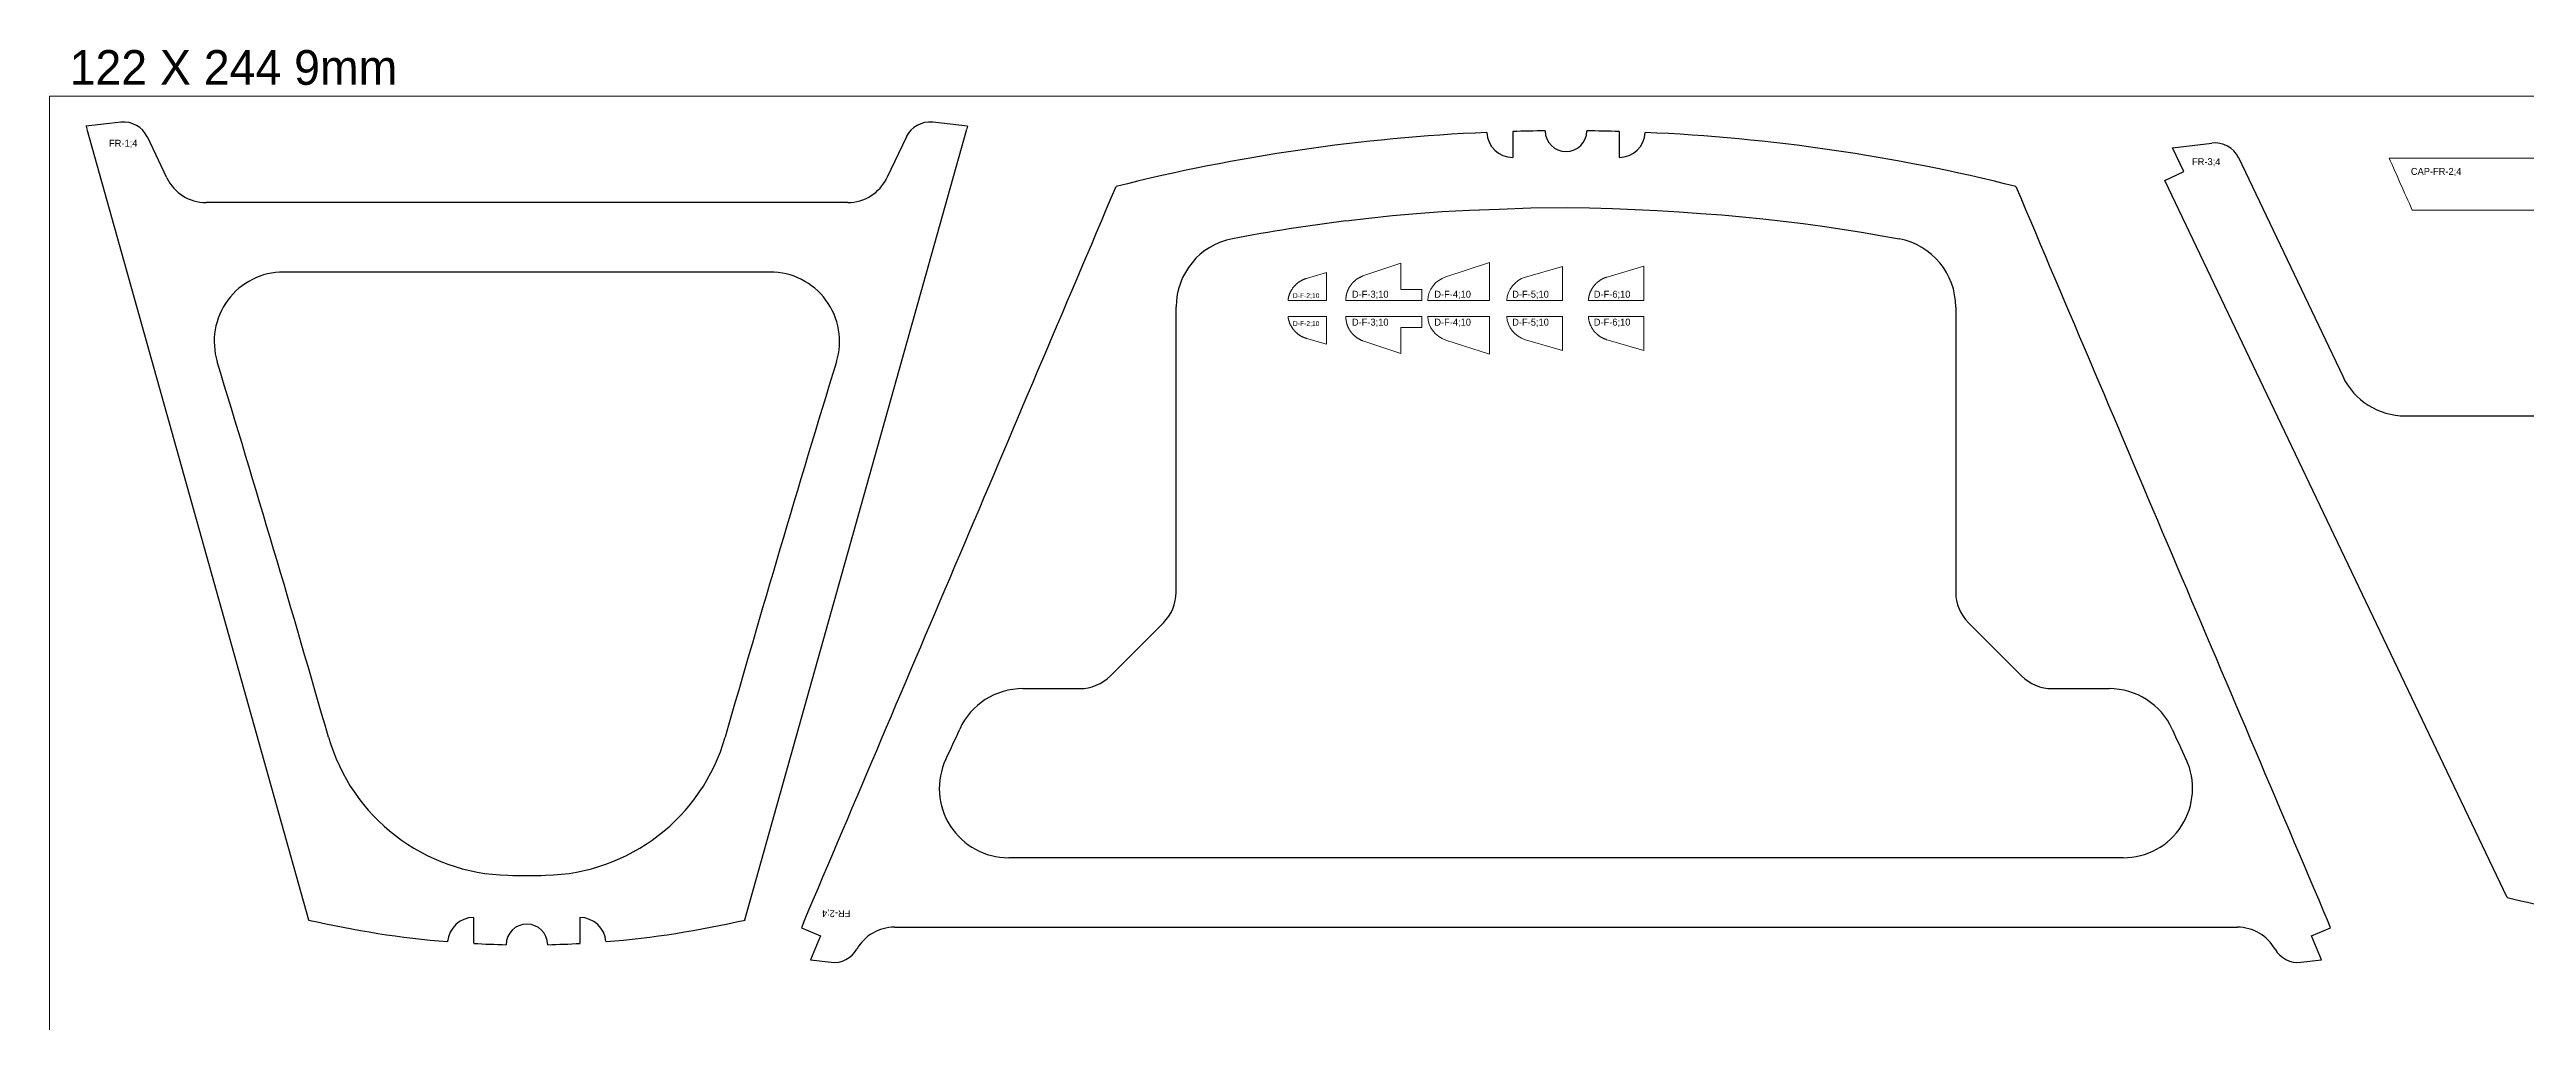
# Model space of a CAD drawing. Header units: millimetres. Extents: x 0 to 7720, y 0 to 5733.
# Drawn here: x 5280 to 6708, y 5172 to 5733 of the extents above; entities that cross this region are included whole.
import ezdxf

# ---------------------------------------------------------------- set-up
doc = ezdxf.new("R2010")
doc.units = ezdxf.units.MM
doc.layers.add('CORTE_9MM', color=4, linetype='Continuous')
doc.layers.add('plate', color=3, linetype='Continuous')

msp = doc.modelspace()

# ---------------------------------------------------------------- linework, layer by layer
at = {"layer": 'CORTE_9MM'}
for p, q in [((5321.2, 5690.9), (5301, 5688.7, 0)), ((5347.6, 5658.9), (5336.4, 5682.5)), ((5773.8, 5682.5), (5762.5, 5658.9)), ((5809.1, 5688.7, 0), (5789, 5690.9)), ((6123.3, 5685.6), (6123.3, 5670.6)), ((6184.6, 5685.6), (6184.6, 5670.6)), ((6503.6, 5676.1, 0), (6526.1, 5678.9, 0)), ((6510, 5662.6, 0), (6503.6, 5676.1, 0)), ((6541.5, 5670.5, 0), (6601.6, 5544.5, 0)), ((6499.2, 5657.4, 0), (6510, 5662.6, 0)), ((6696.4, 5244.1, 0), (6499.2, 5657.4, 0)), ((5740, 5644.6), (5370.2, 5644.6)), ((5695.3, 5604.6), (5414.9, 5604.6)), ((5929.3, 5420.1), (5929.3, 5584.5)), ((6378.6, 5584.4), (6378.6, 5420.1)), ((6637.7, 5521.7, 0), (6743.6, 5521.7, 0)), ((5891.4, 5371.8), (5922, 5402.4)), ((6385.9, 5402.4), (6416.5, 5371.8)), ((5840.9, 5364.5), (5873.7, 5364.5)), ((6434.2, 5364.5), (6467, 5364.5)), ((6475.1, 5267), (5832.8, 5267)), ((5524.4, 5232.6), (5524.4, 5217.7, 0)), ((5585.7, 5232.6), (5585.7, 5217.7, 0)), ((5714.5, 5229.5, 0), (5713.3, 5226.7, 0)), ((5713.3, 5226.7, 0), (5724.3, 5222, 0)), ((5767, 5227), (6540.9, 5227)), ((6583.6, 5222, 0), (6594.6, 5226.7, 0)), ((6594.6, 5226.7, 0), (6593.4, 5229.5, 0)), ((5724.3, 5222, 0), (5718.5, 5208.2, 0)), ((6589.4, 5208.2, 0), (6583.6, 5222, 0)), ((5718.5, 5208.2, 0), (5730.4, 5206.8)), ((6577.5, 5206.8), (6589.4, 5208.2, 0))]:
    msp.add_line(p, q, dxfattribs=at)
at = {"layer": 'CORTE_9MM', "extrusion": (-0.000124169, -3.42711e-05, -1)}
msp.add_lwpolyline([(-5301.5, 5687), (-5429.3, 5231.2)], dxfattribs=at)
at = {"layer": 'CORTE_9MM', "extrusion": (0.00012417, -3.42716e-05, -1)}
msp.add_lwpolyline([(-5680.8, 5231.2), (-5808.6, 5687)], dxfattribs=at)
at = {"layer": 'CORTE_9MM', "lineweight": 0}
for points in [[(6641.7, 5640.3), (7465.2, 5640.3, 0.002152), (7478.5, 5670.3), (6628.4, 5670.3, 0.002152), (6641.7, 5640.3)], [(6074.3, 5588.2, -0.313822), (6084.7, 5601.8), (6109.9, 5610), (6109.9, 5588.2), (6074.3, 5588.2)], [(6119.8, 5588.2, -0.316347), (6130.6, 5601.6), (6152, 5607.8), (6152, 5588.2), (6119.8, 5588.2)], [(6074.3, 5579, 0.313822), (6084.7, 5565.4), (6109.9, 5557.2), (6109.9, 5579), (6074.3, 5579)], [(6119.8, 5579, 0.316347), (6130.6, 5565.6), (6152, 5559.4), (6152, 5579), (6119.8, 5579)]]:
    msp.add_lwpolyline(points, format="xyb", close=True, dxfattribs=at)
at = {"layer": 'CORTE_9MM'}
for points in [[(6027.1, 5634.1), (6040.4, 5635.7), (6053.9, 5637.1), (6060.9, 5637.7), (6067.9, 5638.3), (6075.2, 5638.9), (6082.7, 5639.4), (6098.4, 5640.2), (6115.4, 5640.9), (6133.8, 5641.5), (6154, 5641.8)], [(6154, 5641.8), (6167.5, 5641.5), (6180.8, 5641.2), (6193.8, 5640.7), (6206.6, 5640), (6219.2, 5639.3), (6231.6, 5638.4), (6243.8, 5637.5), (6255.7, 5636.4), (6267.5, 5635.2), (6279.1, 5633.9), (6290.6, 5632.5), (6301.9, 5631), (6313.1, 5629.3), (6324.2, 5627.6), (6335.1, 5625.7), (6346, 5623.7)]]:
    msp.add_lwpolyline(points, dxfattribs=at)
at = {"layer": 'CORTE_9MM', "lineweight": 0}
for points in [[(5993.8, 5588.2), (5993.8, 5588.4), (5993.8, 5588.6), (5993.9, 5588.8), (5993.9, 5589.1), (5993.9, 5589.3), (5994, 5589.5), (5994, 5589.7), (5994.1, 5589.9), (5994.1, 5590.2), (5994.2, 5590.4), (5994.2, 5590.6), (5994.3, 5590.8), (5994.4, 5591), (5994.4, 5591.2), (5994.5, 5591.4), (5994.6, 5591.6), (5994.6, 5591.8), (5994.7, 5592), (5994.8, 5592.2), (5994.9, 5592.4), (5995, 5592.6), (5995.1, 5592.8), (5995.1, 5593), (5995.2, 5593.2), (5995.3, 5593.4), (5995.4, 5593.6), (5995.5, 5593.7), (5995.6, 5593.9), (5995.7, 5594.1), (5995.8, 5594.3), (5996, 5594.5), (5996.1, 5594.6), (5996.2, 5594.8), (5996.3, 5595), (5996.4, 5595.2), (5996.6, 5595.4), (5996.7, 5595.6), (5996.8, 5595.7), (5997, 5595.9), (5997.1, 5596.1), (5997.3, 5596.2), (5997.4, 5596.4), (5997.6, 5596.6), (5997.7, 5596.7), (5997.9, 5596.9), (5998, 5597.1), (5998.2, 5597.2), (5998.3, 5597.4), (5998.5, 5597.5), (5998.7, 5597.7), (5998.8, 5597.8), (5999, 5598), (5999.2, 5598.1), (5999.3, 5598.3), (5999.5, 5598.4), (5999.7, 5598.5), (5999.9, 5598.7), (6000.1, 5598.8), (6000.2, 5598.9), (6000.4, 5599), (6000.6, 5599.2), (6000.8, 5599.3), (6001, 5599.4), (6001.2, 5599.5), (6001.4, 5599.6), (6001.5, 5599.7), (6001.7, 5599.8), (6001.9, 5599.9), (6002.1, 5600), (6002.3, 5600.1), (6002.5, 5600.2), (6002.7, 5600.3), (6002.9, 5600.3), (6003, 5600.4), (6003.2, 5600.5), (6003.4, 5600.6), (6003.6, 5600.6), (6003.8, 5600.7), (6004, 5600.8), (6004.2, 5600.8), (6004.5, 5600.9), (6016, 5604.3), (6016, 5588.2), (5993.8, 5588.2)], [(6027, 5588.2), (6070.8, 5588.2), (6070.8, 5594.6), (6058.8, 5594.6), (6058.8, 5609.6), (6036.9, 5602.3), (6036.7, 5602.2), (6036.6, 5602.2), (6036.5, 5602.1), (6036.4, 5602.1), (6036.4, 5602.1), (6036.3, 5602), (6036.2, 5602), (6036, 5601.9), (6035.8, 5601.8), (6035.6, 5601.7), (6035.5, 5601.7), (6035.3, 5601.6), (6035.1, 5601.5), (6035, 5601.4), (6034.8, 5601.3), (6034.6, 5601.2), (6034.5, 5601.1), (6034.4, 5601.1), (6034.3, 5601), (6034.2, 5601), (6034.1, 5600.9), (6034, 5600.8), (6033.9, 5600.8), (6033.8, 5600.7), (6033.7, 5600.6), (6033.6, 5600.6), (6033.5, 5600.5), (6033.3, 5600.4), (6033.1, 5600.2), (6032.9, 5600.1), (6032.8, 5600), (6032.6, 5599.8), (6032.4, 5599.7), (6032.2, 5599.5), (6032.1, 5599.4), (6031.9, 5599.2), (6031.7, 5599.1), (6031.5, 5598.9), (6031.5, 5598.8), (6031.4, 5598.7), (6031.3, 5598.6), (6031.2, 5598.5), (6031.1, 5598.5), (6031, 5598.4), (6030.9, 5598.3), (6030.9, 5598.2), (6030.8, 5598.1), (6030.7, 5598), (6030.6, 5597.9), (6030.5, 5597.8), (6030.5, 5597.7), (6030.4, 5597.6), (6030.3, 5597.5), (6030.2, 5597.4), (6030.1, 5597.3), (6030.1, 5597.2), (6030, 5597.1), (6029.9, 5597), (6029.8, 5596.9), (6029.8, 5596.8), (6029.7, 5596.7), (6029.6, 5596.6), (6029.6, 5596.5), (6029.5, 5596.4), (6029.4, 5596.3), (6029.4, 5596.2), (6029.3, 5596.1), (6029.2, 5596), (6029.2, 5595.9), (6029.1, 5595.8), (6029, 5595.7), (6029, 5595.6), (6028.9, 5595.4), (6028.9, 5595.3), (6028.8, 5595.2), (6028.7, 5595.1), (6028.7, 5595), (6028.6, 5594.9), (6028.6, 5594.8), (6028.5, 5594.7), (6028.5, 5594.6), (6028.4, 5594.4), (6028.4, 5594.3), (6028.3, 5594.2), (6028.3, 5594.1), (6028.2, 5594), (6028.2, 5593.9), (6028.1, 5593.8), (6028.1, 5593.6), (6028, 5593.5), (6028, 5593.4), (6027.9, 5593.3), (6027.9, 5593.2), (6027.9, 5593.1), (6027.8, 5592.9), (6027.8, 5592.8), (6027.7, 5592.7), (6027.7, 5592.6), (6027.7, 5592.5), (6027.6, 5592.4), (6027.6, 5592.2), (6027.6, 5592.1), (6027.5, 5592), (6027.5, 5591.9), (6027.5, 5591.8), (6027.5, 5591.6), (6027.4, 5591.5), (6027.4, 5591.4), (6027.4, 5591.3), (6027.3, 5591.1), (6027.3, 5591), (6027.3, 5590.9), (6027.3, 5590.8), (6027.3, 5590.7), (6027.2, 5590.5), (6027.2, 5590.4), (6027.2, 5590.3), (6027.2, 5590.2), (6027.2, 5590), (6027.1, 5589.9), (6027.1, 5589.8), (6027.1, 5589.7), (6027.1, 5589.6), (6027.1, 5589.4), (6027.1, 5589.3), (6027.1, 5589.2), (6027.1, 5589.1), (6027.1, 5588.9), (6027.1, 5588.8), (6027.1, 5588.7), (6027.1, 5588.6), (6027.1, 5588.4), (6027, 5588.3), (6027, 5588.2)], [(6166.9, 5588.2), (6198.9, 5588.2), (6198.9, 5607.9), (6178.2, 5601.9), (6177.4, 5601.6), (6177.1, 5601.5), (6176.9, 5601.5), (6176.8, 5601.4), (6176.6, 5601.4), (6176.5, 5601.3), (6176.4, 5601.3), (6176.2, 5601.2), (6176.1, 5601.2), (6176, 5601.1), (6175.7, 5601), (6175.5, 5600.9), (6175.4, 5600.8), (6175.2, 5600.8), (6175, 5600.7), (6174.9, 5600.6), (6174.8, 5600.5), (6174.6, 5600.5), (6174.5, 5600.4), (6174.4, 5600.3), (6174.3, 5600.3), (6174.2, 5600.2), (6174, 5600.1), (6173.9, 5600), (6173.7, 5599.9), (6173.6, 5599.8), (6173.4, 5599.7), (6173.3, 5599.6), (6173.2, 5599.5), (6173, 5599.4), (6172.9, 5599.3), (6172.7, 5599.2), (6172.6, 5599.1), (6172.5, 5599), (6172.3, 5598.9), (6172.2, 5598.8), (6172.1, 5598.7), (6171.9, 5598.6), (6171.8, 5598.4), (6171.7, 5598.4), (6171.6, 5598.3), (6171.5, 5598.2), (6171.4, 5598.1), (6171.3, 5598), (6171.2, 5597.9), (6171.1, 5597.8), (6171, 5597.7), (6170.9, 5597.5), (6170.8, 5597.4), (6170.7, 5597.3), (6170.6, 5597.2), (6170.5, 5597.1), (6170.4, 5597), (6170.3, 5596.9), (6170.2, 5596.8), (6170.1, 5596.7), (6170.1, 5596.6), (6170, 5596.5), (6169.9, 5596.4), (6169.8, 5596.2), (6169.7, 5596.1), (6169.6, 5596), (6169.6, 5595.9), (6169.5, 5595.8), (6169.4, 5595.7), (6169.3, 5595.5), (6169.2, 5595.4), (6169.2, 5595.3), (6169.1, 5595.2), (6169, 5595.1), (6168.9, 5594.9), (6168.8, 5594.7), (6168.7, 5594.6), (6168.6, 5594.4), (6168.5, 5594.2), (6168.4, 5594), (6168.3, 5593.8), (6168.2, 5593.6), (6168.1, 5593.4), (6168, 5593.2), (6168, 5593), (6167.9, 5592.8), (6167.8, 5592.6), (6167.7, 5592.4), (6167.7, 5592.2), (6167.6, 5592), (6167.5, 5591.7), (6167.5, 5591.5), (6167.4, 5591.3), (6167.3, 5591.1), (6167.3, 5590.9), (6167.2, 5590.7), (6167.2, 5590.5), (6167.1, 5590.2), (6167.1, 5590), (6167.1, 5589.8), (6167, 5589.6), (6167, 5589.4), (6167, 5589.2), (6166.9, 5588.9), (6166.9, 5588.7), (6166.9, 5588.5), (6166.9, 5588.3), (6166.9, 5588.2)], [(5993.8, 5579), (5993.8, 5578.8), (5993.8, 5578.6), (5993.9, 5578.4), (5993.9, 5578.2), (5993.9, 5577.9), (5994, 5577.7), (5994, 5577.5), (5994.1, 5577.3), (5994.1, 5577.1), (5994.2, 5576.9), (5994.2, 5576.6), (5994.3, 5576.4), (5994.4, 5576.2), (5994.4, 5576), (5994.5, 5575.8), (5994.6, 5575.6), (5994.6, 5575.4), (5994.7, 5575.2), (5994.8, 5575), (5994.9, 5574.8), (5995, 5574.6), (5995.1, 5574.4), (5995.1, 5574.2), (5995.2, 5574), (5995.3, 5573.9), (5995.4, 5573.7), (5995.5, 5573.5), (5995.6, 5573.3), (5995.7, 5573.1), (5995.8, 5572.9), (5996, 5572.8), (5996.1, 5572.6), (5996.2, 5572.4), (5996.3, 5572.2), (5996.4, 5572), (5996.6, 5571.9), (5996.7, 5571.7), (5996.8, 5571.5), (5997, 5571.3), (5997.1, 5571.2), (5997.3, 5571), (5997.4, 5570.8), (5997.6, 5570.6), (5997.7, 5570.5), (5997.9, 5570.3), (5998, 5570.2), (5998.2, 5570), (5998.3, 5569.9), (5998.5, 5569.7), (5998.7, 5569.6), (5998.8, 5569.4), (5999, 5569.3), (5999.2, 5569.1), (5999.3, 5569), (5999.5, 5568.8), (5999.7, 5568.7), (5999.9, 5568.6), (6000.1, 5568.4), (6000.2, 5568.3), (6000.4, 5568.2), (6000.6, 5568.1), (6000.8, 5568), (6001, 5567.8), (6001.2, 5567.7), (6001.4, 5567.6), (6001.5, 5567.5), (6001.7, 5567.4), (6001.9, 5567.3), (6002.1, 5567.2), (6002.3, 5567.1), (6002.5, 5567.1), (6002.7, 5567), (6002.9, 5566.9), (6003, 5566.8), (6003.2, 5566.7), (6003.4, 5566.7), (6003.6, 5566.6), (6003.8, 5566.5), (6004, 5566.5), (6004.2, 5566.4), (6004.5, 5566.3), (6016, 5563), (6016, 5579), (5993.8, 5579)], [(6027, 5579), (6070.8, 5579), (6070.8, 5572.6), (6058.8, 5572.6), (6058.8, 5557.6), (6036.9, 5565), (6036.7, 5565), (6036.6, 5565.1), (6036.5, 5565.1), (6036.4, 5565.1), (6036.4, 5565.2), (6036.3, 5565.2), (6036.2, 5565.2), (6036, 5565.3), (6035.8, 5565.4), (6035.6, 5565.5), (6035.5, 5565.6), (6035.3, 5565.7), (6035.1, 5565.7), (6035, 5565.8), (6034.8, 5565.9), (6034.6, 5566), (6034.5, 5566.1), (6034.4, 5566.2), (6034.3, 5566.2), (6034.2, 5566.3), (6034.1, 5566.3), (6034, 5566.4), (6033.9, 5566.5), (6033.8, 5566.5), (6033.7, 5566.6), (6033.6, 5566.6), (6033.5, 5566.7), (6033.3, 5566.8), (6033.1, 5567), (6032.9, 5567.1), (6032.8, 5567.3), (6032.6, 5567.4), (6032.4, 5567.6), (6032.2, 5567.7), (6032.1, 5567.9), (6031.9, 5568), (6031.7, 5568.2), (6031.5, 5568.3), (6031.5, 5568.4), (6031.4, 5568.5), (6031.3, 5568.6), (6031.2, 5568.7), (6031.1, 5568.8), (6031, 5568.9), (6030.9, 5569), (6030.9, 5569.1), (6030.8, 5569.1), (6030.7, 5569.2), (6030.6, 5569.3), (6030.5, 5569.4), (6030.5, 5569.5), (6030.4, 5569.6), (6030.3, 5569.7), (6030.2, 5569.8), (6030.1, 5569.9), (6030.1, 5570), (6030, 5570.1), (6029.9, 5570.2), (6029.8, 5570.3), (6029.8, 5570.4), (6029.7, 5570.5), (6029.6, 5570.6), (6029.6, 5570.7), (6029.5, 5570.8), (6029.4, 5570.9), (6029.4, 5571), (6029.3, 5571.1), (6029.2, 5571.2), (6029.2, 5571.4), (6029.1, 5571.5), (6029, 5571.6), (6029, 5571.7), (6028.9, 5571.8), (6028.9, 5571.9), (6028.8, 5572), (6028.7, 5572.1), (6028.7, 5572.2), (6028.6, 5572.3), (6028.6, 5572.4), (6028.5, 5572.6), (6028.5, 5572.7), (6028.4, 5572.8), (6028.4, 5572.9), (6028.3, 5573), (6028.3, 5573.1), (6028.2, 5573.2), (6028.2, 5573.4), (6028.1, 5573.5), (6028.1, 5573.6), (6028, 5573.7), (6028, 5573.8), (6027.9, 5573.9), (6027.9, 5574), (6027.9, 5574.2), (6027.8, 5574.3), (6027.8, 5574.4), (6027.7, 5574.5), (6027.7, 5574.6), (6027.7, 5574.8), (6027.6, 5574.9), (6027.6, 5575), (6027.6, 5575.1), (6027.5, 5575.2), (6027.5, 5575.4), (6027.5, 5575.5), (6027.5, 5575.6), (6027.4, 5575.7), (6027.4, 5575.8), (6027.4, 5576), (6027.3, 5576.1), (6027.3, 5576.2), (6027.3, 5576.3), (6027.3, 5576.4), (6027.3, 5576.6), (6027.2, 5576.7), (6027.2, 5576.8), (6027.2, 5576.9), (6027.2, 5577.1), (6027.2, 5577.2), (6027.1, 5577.3), (6027.1, 5577.4), (6027.1, 5577.6), (6027.1, 5577.7), (6027.1, 5577.8), (6027.1, 5577.9), (6027.1, 5578.1), (6027.1, 5578.2), (6027.1, 5578.3), (6027.1, 5578.4), (6027.1, 5578.5), (6027.1, 5578.7), (6027.1, 5578.8), (6027, 5578.9), (6027, 5579)], [(6166.9, 5579), (6198.9, 5579), (6198.9, 5559.4), (6178.2, 5565.4), (6177.4, 5565.6), (6177.1, 5565.7), (6176.9, 5565.8), (6176.8, 5565.8), (6176.6, 5565.9), (6176.5, 5565.9), (6176.4, 5566), (6176.2, 5566), (6176.1, 5566.1), (6176, 5566.1), (6175.7, 5566.2), (6175.5, 5566.3), (6175.4, 5566.4), (6175.2, 5566.5), (6175, 5566.6), (6174.9, 5566.6), (6174.8, 5566.7), (6174.6, 5566.8), (6174.5, 5566.8), (6174.4, 5566.9), (6174.3, 5567), (6174.2, 5567), (6174, 5567.1), (6173.9, 5567.2), (6173.7, 5567.3), (6173.6, 5567.4), (6173.4, 5567.5), (6173.3, 5567.6), (6173.2, 5567.7), (6173, 5567.8), (6172.9, 5567.9), (6172.7, 5568), (6172.6, 5568.1), (6172.5, 5568.2), (6172.3, 5568.3), (6172.2, 5568.4), (6172.1, 5568.6), (6171.9, 5568.7), (6171.8, 5568.8), (6171.7, 5568.9), (6171.6, 5569), (6171.5, 5569.1), (6171.4, 5569.2), (6171.3, 5569.3), (6171.2, 5569.4), (6171.1, 5569.5), (6171, 5569.6), (6170.9, 5569.7), (6170.8, 5569.8), (6170.7, 5569.9), (6170.6, 5570), (6170.5, 5570.1), (6170.4, 5570.2), (6170.3, 5570.3), (6170.2, 5570.4), (6170.1, 5570.5), (6170.1, 5570.7), (6170, 5570.8), (6169.9, 5570.9), (6169.8, 5571), (6169.7, 5571.1), (6169.6, 5571.2), (6169.6, 5571.3), (6169.5, 5571.5), (6169.4, 5571.6), (6169.3, 5571.7), (6169.2, 5571.8), (6169.2, 5571.9), (6169.1, 5572), (6169, 5572.2), (6168.9, 5572.3), (6168.8, 5572.5), (6168.7, 5572.7), (6168.6, 5572.9), (6168.5, 5573.1), (6168.4, 5573.3), (6168.3, 5573.5), (6168.2, 5573.7), (6168.1, 5573.9), (6168, 5574.1), (6168, 5574.3), (6167.9, 5574.5), (6167.8, 5574.7), (6167.7, 5574.9), (6167.7, 5575.1), (6167.6, 5575.3), (6167.5, 5575.5), (6167.5, 5575.7), (6167.4, 5575.9), (6167.3, 5576.1), (6167.3, 5576.3), (6167.2, 5576.6), (6167.2, 5576.8), (6167.1, 5577), (6167.1, 5577.2), (6167.1, 5577.4), (6167, 5577.6), (6167, 5577.9), (6167, 5578.1), (6166.9, 5578.3), (6166.9, 5578.5), (6166.9, 5578.7), (6166.9, 5578.9), (6166.9, 5579)]]:
    msp.add_lwpolyline(points, close=True, dxfattribs=at)
at = {"layer": 'CORTE_9MM', "extrusion": (0.885738, 0.251691, -0.390026)}
msp.add_arc((4021.4, -8377, 6127.1), 10972.3, 89.9911, 90.0001, dxfattribs=at)
at = {"layer": 'CORTE_9MM', "extrusion": (5.15875e-06, 9.27844e-06, 1)}
msp.add_arc((5322.8, 5676, 0.1), 15, 25.5279, 96.3246, dxfattribs=at)
at = {"layer": 'CORTE_9MM'}
for centre, radius, start, end in [((5787.3, 5676, 0), 15, 83.6731, 154.4745), ((6154, 4623.3, 0), 1062.7, 92.4644, 104.1251), ((6123.3, 5685.6), 15, 182.1348, 270), ((6153.9, 4624.7, 0), 1061.3, 90.6456, 91.6531), ((6154, 5686), 12, 180.3226, 359.6774), ((6154, 4624.7, 0), 1061.3, 88.3469, 89.3544), ((6184.6, 5685.6), 15, 270, 357.8652), ((6153.9, 4623.3, 0), 1062.7, 75.8749, 87.5356), ((6528, 5664, 0), 15, 25.5077, 96.9415), ((5370.2, 5669.6, 0), 25, 205.5255, 270), ((5740, 5669.6, 0), 25, 270, 334.4745), ((6154, 4622.4), 1019.6, 97.1494, 100.8684), ((5969.3, 5584.5), 40, 100.8687, 180.0001), ((6338.6, 5584.4), 40, 0, 79.3077), ((5414.9, 5564.6, 0), 40, 90, 197.039), ((5695.3, 5564.6, 0), 40, 342.961, 90), ((-6412.3, 1939.9, 0), 12330.1, 15.99056, 17.03898), ((17522.4, 1939.9, 0), 12330.1, 162.96102, 164.00944), ((6637.7, 5561.7, 0), 40, 205.507, 270), ((5904.3, 5420.1), 25, 315, 0), ((6403.6, 5420.1), 25, 180, 225), ((5873.7, 5389.5), 25, 270, 315), ((6434.2, 5389.5, 0), 25, 225, 270), ((5840.9, 5324.5), 40, 90, 155.3199), ((6467, 5324.5, 0), 40, 24.6801, 90), ((5546.5, 5366.9), 110, 195.9909, 268.7964), ((5563.7, 5366.9, 0), 110, 271.2033, 344.0094), ((5832.8, 5307, 0), 40, 155.214, 270), ((6475.1, 5307, 0), 40, 270, 24.786), ((5555.1, 5775.1, 0), 518.3, 268.7968, 271.2033), ((7072.2, 6803.8, 0), 1604.3, 256.4535, 258.7372), ((5555.1, 5216.8, 0), 12, 0.615, 179.385), ((5767, 5202), 25, 90, 150.5303), ((6540.9, 5202, 0), 25, 29.4697, 90), ((5732.2, 5221.7), 15, 263.1841, 330.5303)]:
    msp.add_arc(centre, radius, start, end, dxfattribs=at)
at = {"layer": 'CORTE_9MM', "extrusion": (0.885724, -0.251687, 0.390061)}
msp.add_arc((7058.2, -12545.4, 3713.5), 10972.3, 89.9911, 90.0001, dxfattribs=at)
at = {"layer": 'CORTE_9MM', "extrusion": (-0.01173, 0.00498, 0.999919)}
msp.add_arc((-508285.1, 223687.6, -41), 558497.1, 336.973733, 337.021036, dxfattribs=at)
at = {"layer": 'CORTE_9MM', "extrusion": (-0.000559822, -0.000237498, 1)}
msp.add_arc((510011.3, 219212.5, -4.9), 547008.5, 202.980129, 203.028425, dxfattribs=at)
at = {"layer": 'CORTE_9MM', "extrusion": (-2.52886e-08, 1.16207e-08, 1)}
msp.add_arc((-3616.3, 9670.3, 0), 10368, 335.21397, 335.31986, dxfattribs=at)
at = {"layer": 'CORTE_9MM', "extrusion": (-1.91223e-08, -8.83108e-09, 1)}
msp.add_arc((15924.2, 9670.3, 0), 10368, 204.68014, 204.78603, dxfattribs=at)
at = {"layer": 'CORTE_9MM', "extrusion": (-9.5688e-08, -5.14426e-07, 1)}
msp.add_arc((5555.1, 5775.6, 0), 558.8, 256.994, 265.3173, dxfattribs=at)
at = {"layer": 'CORTE_9MM', "extrusion": (1.01315e-14, 9.15796e-08, 1)}
msp.add_arc((5524.4, 5217.6, 0), 15, 90, 175.9411, dxfattribs=at)
at = {"layer": 'CORTE_9MM', "extrusion": (-1.01315e-14, 9.15796e-08, 1)}
msp.add_arc((5585.7, 5217.6, 0), 15, 4.0589, 90, dxfattribs=at)
at = {"layer": 'CORTE_9MM', "extrusion": (9.5688e-08, -5.14426e-07, 1)}
msp.add_arc((5555.1, 5775.6, 0), 558.8, 274.6827, 283.006, dxfattribs=at)
at = {"layer": 'CORTE_9MM', "extrusion": (-8.18094e-08, -6.42284e-06, 1)}
msp.add_arc((5555.1, 5775.5, 0), 558.7, 266.8549, 268.7698, dxfattribs=at)
at = {"layer": 'CORTE_9MM', "extrusion": (8.18094e-08, -6.42284e-06, 1)}
msp.add_arc((5555.1, 5775.5, 0), 558.7, 271.2302, 273.1451, dxfattribs=at)
at = {"layer": 'CORTE_9MM', "extrusion": (-3.46346e-07, -6.83951e-07, 1)}
msp.add_arc((6575.7, 5221.7, 0), 15, 209.4712, 276.8144, dxfattribs=at)
at = {"layer": 'plate', "lineweight": 0}
msp.add_lwpolyline([(5280, 5706), (7720, 5706), (7720, 4486), (5280, 4486)], close=True, dxfattribs=at)

# ---------------------------------------------------------------- texts
at = {"lineweight": 0, "attachment_point": 1}
for s, insert, char_height, width in [('122 X 244 9mm', (5291.6, 5732.5), 20, 47402.464), ('FR-1;4', (5314.3, 5680.8), 4, 9480.493), ('FR-3;4', (6514.8, 5670.2), 4, 9480.493), ('CAP-FR-2;4', (6640.9, 5664.6), 4, 9480.493), ('D-F-2;10', (5996.6, 5592.4), 2.8, 6636.345), ('D-F-3;10', (6030.6, 5593.8), 4, 9480.493), ('D-F-4;10', (6078.1, 5593.8), 4, 9480.493), ('D-F-5;10', (6123, 5593.8), 4, 9480.493), ('D-F-6;10', (6170, 5593.8), 4, 9480.493), ('D-F-2;10', (5996.6, 5576.3), 2.8, 6636.345), ('D-F-3;10', (6030.6, 5577.7), 4, 9480.493), ('D-F-4;10', (6078.1, 5577.7), 4, 9480.493), ('D-F-5;10', (6123, 5577.7), 4, 9480.493), ('D-F-6;10', (6170, 5577.7), 4, 9480.493)]:
    msp.add_mtext(s, dxfattribs=dict(at, insert=insert, char_height=char_height, width=width))
at = {"lineweight": 0, "insert": (5741.5, 5232.8), "char_height": 4, "width": 9480.493, "attachment_point": 1, "rotation": 180}
msp.add_mtext('FR-2;4', dxfattribs=at)

doc.saveas('drawing.dxf')
